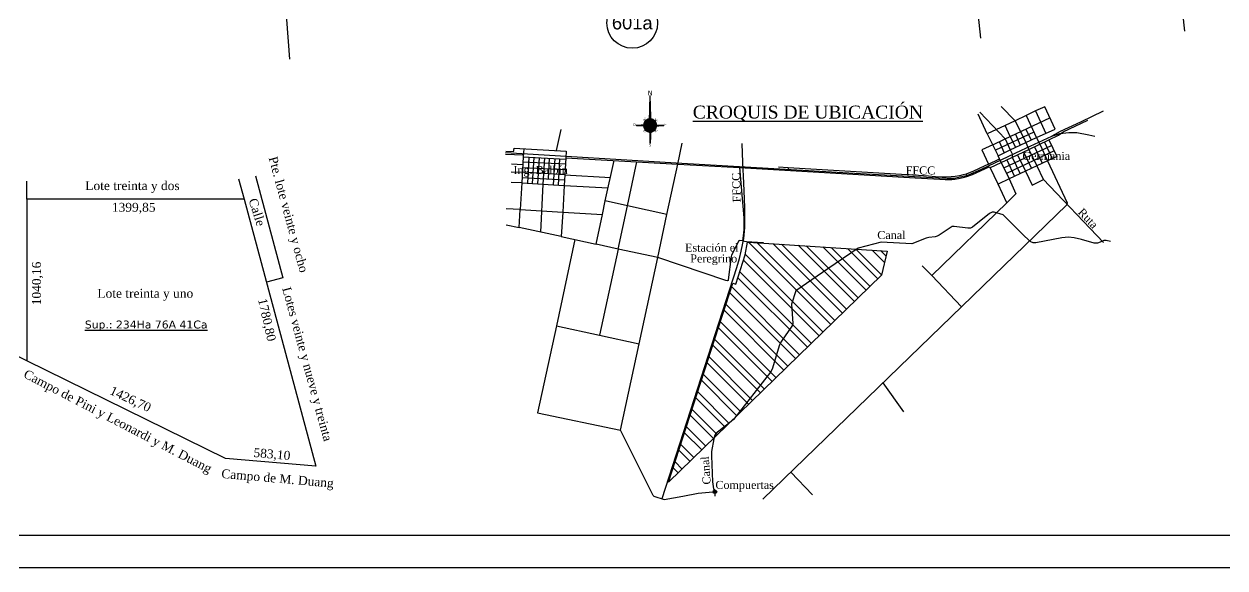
# Model space of a CAD drawing. Header units: feet. Extents: x 1554 to 7460, y 4629 to 11811.
# Drawn here: x 4014.9 to 4386.2, y 4629.2 to 4797.4 of the extents above; entities that cross this region are included whole.
import ezdxf
from ezdxf.enums import TextEntityAlignment as Align

# ---------------------------------------------------------------- set-up
doc = ezdxf.new("R2010")
doc.units = ezdxf.units.FT
doc.header["$MEASUREMENT"] = 0
doc.linetypes.add('ACAD_ISO12W100', pattern=[21, 12, -3, 0, -3, 0, -3])
doc.layers.get('0').update_dxf_attribs({"linetype": 'CONTINUOUS'})
for name, color, linetype in [('0K-UBICACION', 7, 'CONTINUOUS'), ('CARATULA', 7, 'CONTINUOUS'), ('COTAS', 134, 'CONTINUOUS'), ('CROQUIS', 2, 'CONTINUOUS'), ('MEDICION', 2, 'CONTINUOUS'), ('Seccion', 6, 'ACAD_ISO12W100'), ('Subdivision', 5, 'CONTINUOUS'), ('Titulo', 5, 'CONTINUOUS'), ('Ubicacion', 10, 'CONTINUOUS')]:
    doc.layers.add(name, color=color, linetype=linetype)
doc.styles.add('ARIAL', font='arial.ttf')
doc.styles.add('style1', font='verdana.ttf')
doc.styles.add('Time New Roman', font='times.ttf')
doc.styles.add('Times New Roman', font='times.ttf')

# ---------------------------------------------------------------- blocks, each defined once
blk = doc.blocks.new('A$Cc8157756')
at = {"color": 2}
for p, q in [((10.57, 8.26), (2.82, 16.69)), ((10.78, 8.5), (2.82, 16.66)), ((9.7, 10.03), (2.82, 16.66)), ((10.78, 8.5), (6.59, 12.79)), ((13.12, 8.68), (16.42, 11.43)), ((13.12, 8.68), (16.36, 11.39)), ((13.37, 8.47), (16.42, 11.45)), ((13.37, 8.47), (16.42, 11.45)), ((16.36, 11.39), (13.37, 8.47)), ((13.58, 8.21), (16.41, 11.44)), ((10.75, 5.91), (7.69, 2.93)), ((10.75, 5.91), (7.69, 2.93)), ((11, 5.69), (7.7, 2.94)), ((10.54, 6.16), (7.71, 2.93)), ((7.76, 2.99), (10.75, 5.91)), ((11, 5.69), (7.76, 2.99)), ((10.25, 7.5), (8.73, 7.23)), ((8.73, 7.23), (10.25, 6.9)), ((10.23, 7.21), (8.73, 7.23)), ((11.13, 7.2), (9.4, 6.11)), ((9.4, 6.11), (11.4, 6.54)), ((9.42, 8.31), (11.13, 7.2)), ((11.41, 7.85), (9.42, 8.31)), ((11.06, 8.72), (9.7, 10.03)), ((10.75, 5.91), (9.9, 5.08)), ((11.4, 6.54), (10.92, 4.55)), ((10.92, 4.55), (12.05, 6.26)), ((11, 9.86), (11.41, 7.85)), ((12.07, 8.11), (11, 9.86)), ((11.13, 7.2), (11.21, 7.55)), ((11.13, 7.2), (12.98, 7.18)), ((11.5, 7.19), (11.13, 7.2)), ((11.4, 6.54), (12.72, 7.83)), ((11.4, 6.54), (11.66, 6.8)), ((11.41, 7.85), (12.7, 6.53)), ((11.67, 7.58), (11.41, 7.85)), ((12.02, 3.86), (11.73, 5.38)), ((11.79, 9), (12.1, 10.52)), ((12.33, 5.37), (12.02, 3.86)), ((12.04, 5.35), (12.02, 3.86)), ((12.07, 8.11), (12.05, 6.26)), ((12.05, 6.63), (12.05, 6.26)), ((12.05, 6.26), (13.11, 4.52)), ((13.2, 9.82), (12.07, 8.11)), ((12.07, 7.74), (12.07, 8.11)), ((12.08, 9.02), (12.1, 10.52)), ((12.08, 9.02), (12.1, 10.52)), ((12.1, 10.52), (12.39, 8.99)), ((12.45, 6.79), (12.7, 6.53)), ((12.46, 7.58), (12.73, 7.84)), ((12.61, 7.18), (12.98, 7.18)), ((12.7, 6.53), (14.7, 6.07)), ((13.11, 4.52), (12.7, 6.53)), ((12.72, 7.83), (13.2, 9.82)), ((14.72, 8.26), (12.72, 7.83)), ((12.98, 7.18), (14.72, 8.26)), ((14.7, 6.07), (12.98, 7.18)), ((13.09, 5.67), (17.53, 1.59)), ((17.53, 1.59), (13.34, 5.88)), ((13.34, 5.88), (17.53, 1.59)), ((13.34, 5.88), (17.53, 1.59)), ((13.34, 5.88), (17.53, 1.59)), ((13.54, 6.11), (17.53, 1.59)), ((17.53, 1.59), (13.54, 6.11)), ((13.86, 6.88), (15.39, 7.15)), ((15.39, 7.15), (13.87, 7.47)), ((15.39, 7.15), (13.89, 7.17)), ((15.39, 7.15), (15.39, 7.15)), ((15.39, 7.15), (15.39, 7.15)), ((15.39, 7.15), (15.39, 7.15)), ((15.39, 7.15), (15.39, 7.15)), ((15.39, 7.15), (15.39, 7.15)), ((15.39, 7.15), (15.39, 7.15)), ((15.39, 7.15), (15.39, 7.15)), ((15.39, 7.15), (15.39, 7.15)), ((15.39, 7.15), (15.39, 7.15)), ((15.39, 7.15), (15.39, 7.15)), ((15.39, 7.15), (15.39, 7.15)), ((15.39, 7.15), (15.39, 7.15)), ((15.39, 7.15), (15.39, 7.15)), ((15.39, 7.15), (15.39, 7.15)), ((15.39, 7.15), (15.39, 7.15)), ((15.39, 7.15), (15.39, 7.15)), ((15.39, 7.15), (15.39, 7.15)), ((15.39, 7.15), (15.39, 7.15)), ((15.39, 7.15), (15.39, 7.15))]:
    blk.add_line(p, q, dxfattribs=at)
at = {"color": 2, "linetype": 'Continuous'}
for p, q in [((11.99, 7.25), (12.12, 7.12)), ((11.99, 7.25), (12.12, 7.12)), ((12.12, 7.12), (11.99, 7.25)), ((12.12, 7.12), (11.99, 7.25)), ((11.99, 7.12), (12.12, 7.25)), ((12.12, 7.25), (11.99, 7.12)), ((12.12, 7.25), (11.99, 7.12)), ((11.99, 7.12), (12.12, 7.25))]:
    blk.add_line(p, q, dxfattribs=at)
at = {"color": 2}
for radius in [0.925, 0.834, 0.785, 0.736, 0.736, 0.736, 0.736, 0.736, 0.686, 0.686, 0.686, 0.686, 0.686, 0.686, 0.637, 0.588]:
    blk.add_circle((12.06, 7.19), radius, dxfattribs=at)
for radius, start, end in [(2.87, 139.9966, 177.5442), (2.87, 181.156, 219.3616), (2.78, 181.611, 201.6598), (2.78, 157.3418, 177.1124), (2.78, 202.3418, 219.0396), (2.78, 140.248, 156.6598), (2.41, 158.9366, 175.0726), (2.41, 183.7612, 200.0397), (2.41, 203.9366, 217.5221), (2.41, 141.4313, 155.0397), (1.83, 162.7081, 196.2071), (2.87, 91.0627, 127.8705), (2.78, 111.9471, 127.5907), (1.83, 207.7081, 224.3035), (1.83, 134.3035, 151.2071), (2.41, 231.0848, 244.6703), (1.48, 166.5615, 192.2887), (2.41, 113.5672, 126.2731), (1.83, 224.3035, 234.6698), (1.83, 224.3035, 240.8989), (1.83, 117.3999, 134.3035), (1.48, 211.5615, 224.3035), (1.48, 134.3035, 147.2887), (1.48, 224.3035, 237.0454), (1.48, 121.3183, 134.3035), (2.78, 91.4946, 111.2651), (0.925, 134.3035, 224.3035), (2.41, 93.5343, 109.6703), (0.925, 224.3035, 314.3035), (0.925, 44.3035, 134.3035), (0.555, 134.3035, 224.3035), (1.83, 252.3999, 285.8989), (1.83, 72.3999, 105.8989), (0.555, 224.3035, 314.3035), (0.555, 44.3035, 134.3035), (1.48, 256.3183, 283.4163), (1.48, 76.3183, 102.0454), (2.87, 44.3035, 89.3035), (2.78, 66.9471, 86.9959), (2.41, 68.5672, 84.8457), (0.555, 314.3035, 44.3035), (0.925, 314.3035, 44.3035), (1.48, 300.0136, 314.3035), (1.48, 44.3035, 57.0454), (1.83, 297.3999, 314.3035), (1.83, 44.3035, 60.8989), (2.41, 51.0848, 64.6703), (1.48, 314.3035, 327.2887), (1.83, 44.3035, 54.6698), (1.48, 31.5615, 44.3035), (2.78, 49.5674, 66.2651), (1.83, 314.3035, 331.2071), (1.83, 314.3035, 324.1148), (1.83, 27.7081, 44.3035), (1.48, 346.5615, 12.2887), (1.83, 342.7081, 16.2071), (2.41, 321.0409, 335.0397), (2.41, 23.9366, 37.5221), (2.78, 319.7365, 336.6598), (2.78, 22.3418, 39.0396), (2.87, 319.4595, 357.5442), (2.87, 1.156, 39.3616), (2.41, 338.9366, 355.0726), (2.41, 3.7612, 20.0397), (2.78, 337.3418, 357.1124), (2.78, 1.611, 21.6598), (2.87, 229.2453, 267.4509), (2.78, 229.5674, 246.2651), (2.78, 246.9471, 266.9959), (2.41, 248.5672, 264.8457), (2.87, 271.0627, 308.9342), (2.78, 271.4946, 291.2651), (2.41, 273.5343, 289.6703), (2.41, 293.5672, 307.2865), (2.78, 291.9471, 308.6456)]:
    blk.add_arc((12.06, 7.19), radius, start, end, dxfattribs=at)
for points in [[(10.57, 8.26), (10.78, 8.5), (2.82, 16.66)], [(13.12, 8.68), (16.36, 11.39), (13.37, 8.47), (16.36, 11.39)], [(11, 5.69), (10.75, 5.91), (7.76, 2.99)], [(10.25, 6.9), (8.73, 7.23), (10.23, 7.21), (8.73, 7.23)], [(11.4, 6.54), (11.13, 7.2), (9.4, 6.11)], [(11.13, 7.2), (11.41, 7.85), (9.42, 8.31)], [(12.05, 6.26), (11.4, 6.54), (10.92, 4.55)], [(11.41, 7.85), (12.07, 8.11), (11, 9.86)], [(11.73, 5.38), (12.02, 3.86), (12.04, 5.35), (12.02, 3.86)], [(12.7, 6.53), (12.05, 6.26), (13.11, 4.52)], [(12.07, 8.11), (12.72, 7.83), (13.2, 9.82)], [(12.08, 9.02), (12.1, 10.52), (12.39, 8.99), (12.1, 10.52)], [(12.98, 7.18), (12.7, 6.53), (14.7, 6.07)], [(12.72, 7.83), (12.98, 7.18), (14.72, 8.26)], [(13.54, 6.11), (17.5, 1.58), (13.34, 5.88), (17.5, 1.58)], [(17.53, 1.59), (13.34, 5.88), (17.53, 1.59), (17.5, 1.58)], [(13.87, 7.47), (13.89, 7.17), (15.39, 7.15)]]:
    blk.add_solid(points, dxfattribs=at)
at = {"color": 2, "style": 'style1'}
for s, height, rotation, p in [('N', 2.03, 44.3035, (2.04, 16.04)), ('N.E.', 0.58, 359.3035, (11.59, 10.6)), ('E', 1.16, 44.3035, (16.76, 11.32)), ('N.O.', 0.58, 89.3035, (8.61, 6.74)), ('S.E.', 0.58, 89.3035, (15.98, 6.73)), ('O', 1.16, 44.3035, (6.85, 1.72)), ('S.O.', 0.58, 359.3035, (11.44, 3.18)), ('S', 1.16, 44.3035, (18.12, 0.26))]:
    blk.add_text(s, height=height, rotation=rotation, dxfattribs=at).set_placement(p)

msp = doc.modelspace()

# ---------------------------------------------------------------- hatches: boundary and pattern name
at = {"layer": 'Ubicacion'}
h = msp.add_hatch(dxfattribs=at)
h.set_pattern_fill('ANSI32', color=1, scale=13.5, angle=90)
h.set_pattern_definition([(135, (3680.769, 4199.847), (-3.579728, -3.579728), []), (135, (3680.769, 4202.2336), (-3.579728, -3.579728), [])])
h.paths.add_polyline_path([(4252.523, 4704.238), (4252.63, 4704.83), (4252.178, 4710.733), (4253.512, 4714.85), (4263.409, 4721.75), (4272.329, 4727.817), (4240.458, 4729.863), (4238.547, 4729.948), (4237.84, 4726.046), (4234.934, 4716.95), (4234.06, 4717.271), (4214.18, 4655.694), (4228.218, 4669.346), (4228.47, 4670.302), (4228.819, 4670.781), (4233.303, 4674.292), (4234.465, 4675.423), (4245.657, 4689.77), (4246.243, 4690.675), (4248.495, 4698.242), (4248.888, 4698.984)])
h.paths.add_polyline_path([(4280.026, 4719.732), (4281.793, 4727.209), (4272.329, 4727.817), (4263.409, 4721.75), (4253.512, 4714.85), (4252.178, 4710.733), (4252.63, 4704.83), (4252.523, 4704.238), (4248.888, 4698.984), (4248.495, 4698.242), (4246.243, 4690.675), (4245.657, 4689.77), (4234.465, 4675.423)])
h.paths.add_polyline_path([(4233.303, 4674.292), (4228.819, 4670.781), (4228.47, 4670.302), (4228.218, 4669.346)], flags=17)
h = msp.add_hatch(color=1, dxfattribs=at)
h.dxf.hatch_style = 1
h.paths.add_polyline_path([(4228.495, 4653.294), (4228.495, 4652.202, 0.4142136), (4229.041, 4652.748, 0.4142136)])
h.paths.add_polyline_path([(4228.495, 4653.294, 0.4142136), (4227.948, 4652.748, 0.0196191), (4227.95, 4652.705), (4228.495, 4652.748)])
h.paths.add_polyline_path([(4228.495, 4652.748), (4227.95, 4652.705, 0.3914136), (4228.495, 4652.202)])

# ---------------------------------------------------------------- linework, layer by layer
at = {"color": 3}
msp.add_circle((4202.937, 4797.75, -99.861), 7.845, dxfattribs=at)
at = {"layer": '0K-UBICACION', "color": 2}
for p, q in [((4015.759, 4743.21), (4015.759, 4748.77)), ((4015.759, 4693.283), (4008.467, 4696.869))]:
    msp.add_line(p, q, dxfattribs=at)
at = {"layer": 'CARATULA', "color": 8, "linetype": 'Continuous'}
msp.add_line((4399.23, 4639.172, -0.145), (3619.23, 4639.172, -0.145), dxfattribs=at)
at = {"layer": 'CARATULA', "color": 1, "linetype": 'Continuous'}
msp.add_line((4579.23, 4629.172, -0.145), (3579.23, 4629.172, -0.145), dxfattribs=at)
at = {"layer": 'Subdivision', "color": 2}
for p, q in [((4368.126, 4847.065, -0.128), (4373.711, 4795.243, -99.861)), ((4307.807, 4818.935, -0.125), (4310.599, 4793.024, -49.991)), ((4094.872, 4814.657, -0.128), (4096.998, 4786.599, -49.994)), ((4094.951, 4718.918), (4089.831, 4717.545))]:
    msp.add_line(p, q, dxfattribs=at)
at = {"layer": 'Titulo', "color": 2}
for p, q in [((4081.245, 4749.576), (4082.951, 4743.21)), ((4086.483, 4750.509), (4094.951, 4718.918))]:
    msp.add_line(p, q, dxfattribs=at)
at = {"layer": 'Titulo'}
for p, q in [((4082.951, 4743.21), (4015.759, 4743.21)), ((4015.759, 4743.21), (4015.759, 4693.283)), ((4082.951, 4743.21), (4105.082, 4660.647)), ((4077.195, 4663.028), (4015.759, 4693.283)), ((4105.082, 4660.647), (4077.195, 4663.028))]:
    msp.add_line(p, q, dxfattribs=at)
at = {"layer": 'Ubicacion'}
for p, q in [((4321.354, 4767.515), (4316.962, 4771.949)), ((4330.525, 4771.792), (4327.668, 4770.519)), ((4333.697, 4764.905), (4330.525, 4771.792)), ((4312.708, 4763.488), (4309.934, 4769.523)), ((4318.277, 4761.916), (4310.431, 4770.117)), ((4318.201, 4761.88), (4332.072, 4768.434)), ((4324.775, 4769.131), (4321.354, 4767.515)), ((4327.668, 4770.519), (4324.775, 4769.131)), ((4324.775, 4769.131), (4327.905, 4762.268)), ((4327.668, 4770.519), (4330.821, 4763.595)), ((4179.505, 4758.29), (4180.915, 4764.774)), ((4318.198, 4766.053), (4312.708, 4763.488)), ((4321.354, 4767.515), (4318.198, 4766.053)), ((4319.835, 4762.652), (4318.237, 4766.071)), ((4321.354, 4767.515), (4324.596, 4760.758)), ((4324.613, 4764.909), (4326.277, 4761.525)), ((4327.958, 4762.292), (4333.697, 4764.905)), ((4334.744, 4763.003), (4336.193, 4764.087)), ((4336.193, 4764.087), (4343.791, 4767.654)), ((4217.057, 4754.122), (4218.352, 4760.581)), ((4312.708, 4763.488), (4316.061, 4756.703)), ((4314.385, 4760.095), (4318.201, 4761.88)), ((4327.124, 4763.981), (4315.237, 4758.371)), ((4316.395, 4761.036), (4317.922, 4757.607)), ((4318.277, 4761.916), (4319.783, 4758.51)), ((4319.783, 4758.51), (4324.596, 4760.758)), ((4319.835, 4762.652), (4321.413, 4759.272)), ((4321.401, 4763.392), (4322.91, 4759.971)), ((4324.596, 4760.758), (4327.958, 4762.292)), ((4324.596, 4760.758), (4325.608, 4758.658)), ((4325.608, 4758.658), (4331.745, 4761.552)), ((4327.905, 4762.268), (4328.924, 4760.221)), ((4330.373, 4760.905), (4332.753, 4755.821)), ((4331.745, 4761.552), (4334.744, 4763.003)), ((4331.745, 4761.552), (4334.193, 4756.491)), ((4163.718, 4757.215), (4169.282, 4756.949)), ((4163.875, 4758.112), (4166.108, 4757.95)), ((4166.108, 4757.95), (4166.293, 4758.096)), ((4166.293, 4758.319), (4166.478, 4758.973)), ((4166.293, 4758.096), (4166.293, 4758.319)), ((4166.478, 4758.973), (4182.463, 4758.134)), ((4169.372, 4758.822), (4169.253, 4756.344)), ((4182.463, 4758.134), (4182.364, 4756.073)), ((4314.385, 4760.095), (4311.059, 4758.513)), ((4311.059, 4758.513), (4313.12, 4754.093)), ((4316.061, 4756.703), (4319.783, 4758.51)), ((4317.023, 4754.629), (4316.061, 4756.703)), ((4317.023, 4754.629), (4325.608, 4758.658)), ((4317.831, 4752.921), (4332.554, 4759.879)), ((4333.38, 4758.173), (4318.671, 4751.147)), ((4319.783, 4758.51), (4320.429, 4757.27)), ((4320.429, 4757.27), (4320.436, 4756.231)), ((4322.072, 4756.998), (4324.5, 4751.89)), ((4323.922, 4757.867), (4326.34, 4752.761)), ((4325.608, 4758.658), (4328.065, 4753.579)), ((4327.311, 4759.461), (4329.656, 4754.349)), ((4328.924, 4760.221), (4331.313, 4755.15)), ((4165.65, 4754.179), (4169.105, 4753.964)), ((4169.253, 4756.344), (4168.754, 4748.331)), ((4169.05, 4753.086), (4182.19, 4752.457)), ((4182.267, 4754.061), (4169.152, 4754.714)), ((4169.253, 4756.344), (4182.343, 4755.644)), ((4171.008, 4756.25), (4170.512, 4748.223)), ((4172.509, 4756.17), (4172.012, 4748.13)), ((4174.15, 4756.082), (4173.653, 4748.029)), ((4175.798, 4755.994), (4175.341, 4747.924)), ((4177.018, 4749.503), (4177.361, 4755.91)), ((4178.989, 4755.823), (4178.489, 4747.73)), ((4180.121, 4747.629), (4180.554, 4755.74)), ((4182.364, 4756.073), (4182.11, 4750.778)), ((4182.364, 4756.073), (4217.057, 4754.122)), ((4194.607, 4742.689), (4197.328, 4755.232)), ((4201.438, 4741.236), (4204.33, 4754.838)), ((4213.67, 4738.546), (4217.057, 4754.122)), ((4217.057, 4754.122), (4236.103, 4753.047)), ((4236.103, 4753.047), (4290.438, 4749.879)), ((4236.103, 4753.047), (4237.476, 4737.428)), ((4251.141, 4752.941), (4248.164, 4753.129)), ((4251.141, 4752.941), (4251.014, 4752.177)), ((4291.455, 4750.557), (4251.141, 4752.941)), ((4308.123, 4750.831), (4313.27, 4753.235)), ((4313.12, 4754.093), (4310.177, 4752.694)), ((4313.12, 4754.093), (4316.504, 4755.749)), ((4313.27, 4753.235), (4313.737, 4753.09)), ((4313.643, 4753.028), (4313.737, 4753.09)), ((4316.057, 4747.889), (4313.643, 4753.028)), ((4313.737, 4753.09), (4317.023, 4754.629)), ((4317.023, 4754.629), (4319.452, 4749.498)), ((4318.729, 4755.43), (4321.158, 4750.306)), ((4320.436, 4756.231), (4322.861, 4751.114)), ((4328, 4753.547), (4324.5, 4751.89)), ((4331.313, 4755.15), (4328, 4753.547)), ((4334.193, 4756.491), (4331.313, 4755.15)), ((4331.313, 4755.15), (4337.404, 4742.144)), ((4165.503, 4751.665), (4168.957, 4751.597)), ((4168.855, 4749.945), (4182.022, 4749.208)), ((4182.11, 4750.778), (4168.957, 4751.597)), ((4182.11, 4750.778), (4181.927, 4747.518)), ((4182.11, 4750.778), (4196.191, 4749.989)), ((4290.438, 4749.879), (4298.086, 4749.422)), ((4294.566, 4750.36), (4291.455, 4750.557)), ((4296.727, 4750.198), (4294.566, 4750.36)), ((4298.78, 4750.08), (4296.727, 4750.198)), ((4298.086, 4749.422), (4299.681, 4749.344)), ((4299.976, 4750.053), (4298.78, 4750.08)), ((4299.681, 4749.344), (4300.742, 4749.337)), ((4301.534, 4750.116), (4299.976, 4750.053)), ((4300.742, 4749.337), (4301.699, 4749.362)), ((4302.82, 4750.269), (4301.534, 4750.116)), ((4301.699, 4749.362), (4302.727, 4749.457)), ((4302.727, 4749.457), (4303.762, 4749.619)), ((4304.115, 4750.467), (4302.82, 4750.269)), ((4303.762, 4749.619), (4305.229, 4749.948)), ((4305.223, 4750.738), (4304.115, 4750.467)), ((4306.156, 4751.014), (4305.223, 4750.738)), ((4305.229, 4749.948), (4306.387, 4750.239)), ((4307.438, 4751.469), (4306.156, 4751.014)), ((4306.156, 4751.014), (4306.353, 4750.23)), ((4306.387, 4750.239), (4308.123, 4750.831)), ((4308.193, 4751.795), (4307.438, 4751.469)), ((4310.177, 4752.694), (4308.193, 4751.795)), ((4319.452, 4749.498), (4316.057, 4747.889)), ((4324.5, 4751.89), (4319.452, 4749.498)), ((4319.452, 4749.498), (4321.589, 4744.852)), ((4324.5, 4751.89), (4326.539, 4747.597)), ((4326.539, 4747.597), (4330.098, 4749.314)), ((4168.754, 4748.331), (4165.547, 4748.408)), ((4168.754, 4748.331), (4168.316, 4740.034)), ((4168.754, 4748.331), (4181.927, 4747.518)), ((4175.341, 4747.924), (4174.544, 4733.063)), ((4181.927, 4747.518), (4181.429, 4739.248)), ((4181.927, 4747.518), (4195.499, 4746.799)), ((4318.705, 4742.074), (4316.057, 4747.889)), ((4193.733, 4738.47), (4194.607, 4742.689)), ((4201.438, 4741.236), (4194.607, 4742.689)), ((4318.705, 4742.074), (4295.524, 4719.611)), ((4321.589, 4744.852), (4318.705, 4742.074)), ((4337.404, 4742.144), (4337.318, 4741.522)), ((4168.316, 4740.034), (4163.927, 4740.271)), ((4167.987, 4734.485), (4168.32, 4740.034)), ((4168.316, 4740.034), (4181.429, 4739.248)), ((4181.429, 4739.248), (4180.945, 4731.673)), ((4181.429, 4739.248), (4193.733, 4738.47)), ((4191.755, 4729.296), (4193.733, 4738.47)), ((4198.587, 4727.831), (4201.438, 4741.236)), ((4213.67, 4738.546), (4201.438, 4741.236)), ((4210.864, 4725.187), (4213.67, 4738.546)), ((4337.318, 4741.522), (4243.339, 4650.464)), ((4163.929, 4735.326), (4167.987, 4734.485)), ((4180.945, 4731.673), (4167.987, 4734.485)), ((4237.476, 4737.428), (4237.403, 4733.949)), ((4185.141, 4730.751), (4179.476, 4704.076)), ((4180.945, 4731.673), (4191.755, 4729.296)), ((4237.34, 4732.745), (4237.013, 4730.331)), ((4237.403, 4733.949), (4237.34, 4732.745)), ((4198.587, 4727.831), (4191.755, 4729.296)), ((4198.587, 4727.831), (4192.8, 4701.14)), ((4210.864, 4725.187), (4198.587, 4727.831)), ((4235.922, 4730.311), (4233.585, 4725.899)), ((4236.019, 4730.384), (4235.922, 4730.311)), ((4236.248, 4730.419), (4236.019, 4730.384)), ((4237.013, 4730.331), (4236.248, 4730.419)), ((4237.013, 4730.331), (4238.305, 4730.167)), ((4238.305, 4730.167), (4239.959, 4730.03)), ((4239.959, 4730.03), (4243.495, 4729.852)), ((4205.071, 4698.535), (4210.864, 4725.187)), ((4231.925, 4718.094), (4210.864, 4725.187)), ((4233.481, 4725.543), (4232.563, 4718.331)), ((4233.585, 4725.899), (4233.481, 4725.543)), ((4295.524, 4719.611), (4292.527, 4722.623)), ((4295.524, 4719.611), (4304.708, 4709.926)), ((4232.302, 4717.978), (4231.925, 4718.094)), ((4232.563, 4718.094), (4232.302, 4717.978)), ((4232.563, 4718.331), (4232.563, 4718.094)), ((4179.476, 4704.076), (4173.651, 4677.12)), ((4179.476, 4704.076), (4192.8, 4701.14)), ((4192.8, 4701.14), (4205.071, 4698.535)), ((4199.343, 4671.834), (4205.071, 4698.535)), ((4280.467, 4686.438), (4286.758, 4677.502)), ((4173.651, 4677.12), (4199.343, 4671.834)), ((4209.418, 4651.545), (4199.343, 4671.834)), ((4251.983, 4658.84), (4258.673, 4651.791)), ((4223.286, 4652.338), (4229.033, 4652.79)), ((4209.611, 4651.363), (4209.418, 4651.545)), ((4209.611, 4651.363), (4212.8, 4650.338)), ((4212.8, 4650.338), (4218.577, 4651.412)), ((4218.577, 4651.412), (4223.286, 4652.338))]:
    msp.add_line(p, q, dxfattribs=at)
at = {"layer": 'Ubicacion', "color": 2}
for p, q in [((4328.065, 4753.579), (4330.008, 4749.409)), ((4330.008, 4749.409), (4348.664, 4729.858))]:
    msp.add_line(p, q, dxfattribs=at)
for points in [[(4348.551, 4770.495), (4341.513, 4767.041), (4335.21, 4764.176), (4332.625, 4762.748)], [(4163.77, 4757.701), (4218.232, 4754.392), (4271.7, 4751.322), (4297.632, 4749.801), (4300.323, 4749.721), (4302.499, 4749.721), (4304.804, 4750.223), (4306.715, 4750.707), (4310.953, 4752.565), (4323.319, 4758.437), (4332.625, 4762.748), (4335.179, 4763.579), (4337.948, 4763.895), (4340.373, 4763.866), (4344.075, 4763.164), (4345.958, 4762.707)], [(4212.175, 4650.649), (4235.231, 4722.141), (4236.075, 4724.856), (4236.567, 4727.158), (4237.476, 4731.12), (4237.792, 4734.533), (4237.792, 4737.229), (4237.729, 4740.53), (4237.606, 4743.36), (4237.425, 4748.177), (4237.162, 4754.57), (4236.89, 4760.465)]]:
    msp.add_lwpolyline(points, dxfattribs=at)
at = {"layer": 'Ubicacion', "color": 3}
msp.add_lwpolyline([(4350.816, 4730.147), (4349.425, 4730.457), (4348.767, 4730.42), (4347.587, 4729.898), (4346.816, 4729.588), (4345.744, 4729.588), (4341.855, 4730.756), (4339.581, 4731.29), (4337.801, 4731.527), (4335.751, 4731.304), (4327.693, 4729.776), (4326.935, 4729.776), (4326.215, 4730.012), (4324.264, 4731.849), (4317.588, 4738.386), (4314.789, 4739.196), (4314.192, 4739.196), (4313.373, 4738.849), (4308.172, 4734.621), (4307.564, 4734.236), (4306.706, 4734.236), (4302.458, 4734.782), (4301.887, 4734.782), (4297.804, 4732.11), (4297.221, 4731.775), (4296.575, 4731.577), (4294.656, 4731.385), (4293.835, 4731.18), (4289.384, 4729.475), (4279.951, 4729.972), (4272.751, 4728.104), (4263.409, 4721.75), (4253.512, 4714.85), (4252.178, 4710.733), (4252.63, 4704.83), (4252.523, 4704.238), (4248.888, 4698.984), (4248.495, 4698.242), (4246.243, 4690.675), (4245.657, 4689.77), (4234.23, 4675.12), (4233.522, 4674.464), (4228.819, 4670.781), (4228.47, 4670.302), (4228.156, 4669.114), (4227.481, 4665.174), (4227.481, 4663.882), (4227.706, 4655.869), (4228.032, 4653.653), (4228.495, 4653.313), (4228.495, 4651.35)], dxfattribs=at)
at = {"layer": 'Ubicacion', "color": 5}
msp.add_lwpolyline([(4240.458, 4729.863), (4281.793, 4727.209), (4280.026, 4719.732), (4214.18, 4655.694), (4234.06, 4717.271), (4234.934, 4716.95), (4237.84, 4726.046), (4238.547, 4729.948)], close=True, dxfattribs=at)
at = {"layer": 'Ubicacion'}
msp.add_circle((4228.495, 4652.748), 0.546, dxfattribs=at)

# ---------------------------------------------------------------- block references
at = {"layer": 'Seccion', "xscale": 0.7, "yscale": 0.7, "zscale": 0.7, "rotation": 315.7568745106539}
msp.add_blockref('A$Cc8157756', (4198.894, 4768.339), dxfattribs=at)

# ---------------------------------------------------------------- texts
at = {"layer": 'COTAS', "color": 2, "style": 'Time New Roman'}
for s, height, rotation, p in [('Pte. lote veinte y ocho', 2.75, 285.24438, (4096.674, 4738.532)), ('FFCC', 2.475, 92.07475, (4235.124, 4746.82, -287.572)), ('Calle', 2.75, 287.75288, (4086.922, 4739.241)), ('Ruta', 2.475, 313.42595, (4343.883, 4737.313, -287.572)), ('1040,16', 2.75, 90, (4018.736, 4717.179)), ('Lotes veinte y nueve y treinta', 2.75, 285.24438, (4102.479, 4692.251)), ('1780,80', 2.75, 282.70438, (4090.032, 4705.946)), ('Campo de Pini y Leonardi y M. Duang', 2.75, 332.5958, (4043.897, 4674.58)), ('1426,70', 2.75, 334.85178, (4047.809, 4681.437)), ('583,10', 2.75, 355.08128, (4091.54, 4664.419)), ('Canal', 2.475, 93.88465, (4225.679, 4659.337, -287.572)), ('Campo de M. Duang', 2.75, 355.04789, (4093.296, 4656.901))]:
    msp.add_text(s, height=height, rotation=rotation, dxfattribs=at).set_placement(p, align=Align.MIDDLE_CENTER)
for s, height, p in [('Germania', 2.475, (4330.948, 4756.63, -287.572)), ('Ing. Balbín', 2.475, (4174.628, 4752.276, -287.572)), ('FFCC', 2.475, (4292.048, 4752.133, -287.572)), ('Lote treinta y dos', 2.75, (4048.409, 4747.438)), ('1399,85', 2.75, (4048.796, 4740.731)), ('Canal', 2.475, (4283.061, 4732.154, -287.572)), ('Estación el ', 2.475, (4227.985, 4728.264, -287.572)), ('Peregrino', 2.475, (4228.136, 4724.903, -287.572)), ('Lote treinta y uno', 2.75, (4052.38, 4714.129)), ('Compuertas', 2.475, (4237.685, 4654.868, -287.572))]:
    msp.add_text(s, height=height, dxfattribs=at).set_placement(p, align=Align.MIDDLE_CENTER)
at = {"layer": 'COTAS', "color": 3, "style": 'style1'}
msp.add_text('%%USup.: 234Ha 76A 41Ca', height=2.44171, dxfattribs=at).set_placement((4052.642, 4704.477), align=Align.MIDDLE_CENTER)
at = {"layer": 'CROQUIS', "style": 'Times New Roman'}
msp.add_text('%%UCROQUIS DE UBICACIÓN', height=4, dxfattribs=at).set_placement((4257.234, 4768.183), align=Align.CENTER)
at = {"layer": 'MEDICION', "color": 3, "insert": (4202.937, 4797.75, -99.861), "char_height": 4.0514, "width": 7.97874, "attachment_point": 5, "style": 'ARIAL'}
msp.add_mtext('601a', dxfattribs=at)

doc.saveas('drawing.dxf')
